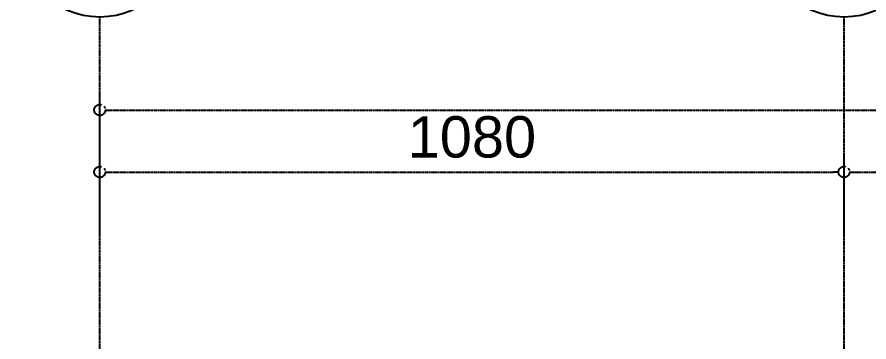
# Model space of a CAD drawing. Header units: millimetres. Extents: x -18489 to 17339, y -1599 to 10961.
# Drawn here: x -17398 to -16162, y 8791 to 9262 of the extents above; entities that cross this region are included whole.
import ezdxf
from ezdxf.enums import TextEntityAlignment as Align

# ---------------------------------------------------------------- set-up
doc = ezdxf.new("R2010")
doc.units = ezdxf.units.MM
doc.linetypes.add('X-CUB3-L10$0$COL-CEN-LIN', pattern=[3.25, 2.5, -0.25, 0.25, -0.25])
for name, color, linetype in [('X-CUB3-L10$0$0-MC', 8, 'Continuous'), ('X-CUB3-L10$0$0-NC', 8, 'Continuous'), ('X-CUB3-L10$0$CCL', 8, 'X-CUB3-L10$0$COL-CEN-LIN')]:
    doc.layers.add(name, color=color, linetype=linetype)
doc.styles.add('X-CUB3-L10$0$COL-NUM', font='romanc')
doc.styles.add('X-CUB3-L10$0$DIM', font='', dxfattribs={"width": 0.8})
doc.styles.add('X-CUB3-L10$0$Gen-Text', font='arial.ttf', dxfattribs={"height": 2.5})
doc.styles.get('X-CUB3-L10$0$DIM').set_extended_font_data('MingLiU')
doc.dimstyles.new('X-CUB3-L10$0$CIRL', dxfattribs={"dimtxt": 50, "dimasz": 25, "dimexe": 16, "dimexo": 0, "dimgap": 6, "dimtad": 1, "dimdsep": 46, "dimtxsty": 'X-CUB3-L10$0$DIM', "dimblk": 'X-CUB3-L10$0$_DotBlank', "dimcen": 10, "dimdle": 16, "dimclrd": 256, "dimclre": 256, "dimclrt": 6, "dimadec": 0, "dimazin": 0, "dimtfac": 1, "dimtix": 1, "dimtmove": 2, "dimatfit": 3, "dimldrblk": 'X-CUB3-L10$0$ARROW', "dimfxl": 1, "dimtolj": 1, "dimtzin": 0, "dimarcsym": 0})

# ---------------------------------------------------------------- blocks, each defined once
blk = doc.blocks.new('X-CUB3-L10$0$cn-y')
at = {"layer": 'X-CUB3-L10$0$0-MC'}
blk.add_circle((-50, 0), 50, dxfattribs=at)
at = {"layer": 'X-CUB3-L10$0$0-NC', "style": 'X-CUB3-L10$0$COL-NUM'}
blk.add_attdef('GRID-Y', text='', height=50, dxfattribs=at).set_placement((-50, 0), align=Align.MIDDLE_CENTER)
blk = doc.blocks.new('X-CUB3-L10$0$_DotBlank')
at = {"color": 0, "linetype": 'ByBlock', "lineweight": -2}
blk.add_line((-0.5, 0), (-1, 0), dxfattribs=at)
blk.add_circle((0, 0), 0.5, dxfattribs=at)
blk = doc.blocks.new('*D572')
at = {"layer": 'DefPoints', "color": 0, "transparency": 16777216}
for p in [(0, 9847.5), (-4440, 9757.5), (0, 9757.5)]:
    blk.add_point(p, dxfattribs=at)
at = {"layer": 'X-CUB3-L10$0$CCL', "lineweight": -2}
for p, q in [((-4440, 9757.5), (-4440, 9867.5)), ((0, 9757.5), (0, 9867.5)), ((-4424, 9847.5), (-16, 9847.5))]:
    blk.add_line(p, q, dxfattribs=at)
at = {"layer": 'X-CUB3-L10$0$CCL', "lineweight": -2, "xscale": 16, "yscale": 16, "zscale": 16, "rotation": 180}
blk.add_blockref('X-CUB3-L10$0$_DotBlank', (-4440, 9847.5), dxfattribs=at)
at = {"layer": 'X-CUB3-L10$0$CCL', "lineweight": -2, "xscale": 16, "yscale": 16, "zscale": 16}
blk.add_blockref('X-CUB3-L10$0$_DotBlank', (0, 9847.5), dxfattribs=at)
at = {"layer": 'X-CUB3-L10$0$CCL', "color": 6, "insert": (-2220, 9898.1), "char_height": 2.5, "attachment_point": 5, "style": 'X-CUB3-L10$0$Gen-Text'}
blk.add_mtext('\\A1;{\\H24x;4440}', dxfattribs=at)
blk = doc.blocks.new('X-CUB3-L10$0$ARROW')
at = {"color": 3}
blk.add_solid([(0, 0), (-2.4, -0.4), (-2.4, 0.4)], dxfattribs=at)
blk = doc.blocks.new('*D573')
at = {"layer": 'DefPoints', "color": 0, "transparency": 16777216}
for p in [(-3360, 9757.5), (-4440, 9667.5), (-3360, 9667.5)]:
    blk.add_point(p, dxfattribs=at)
at = {"layer": 'X-CUB3-L10$0$CCL', "lineweight": -2}
for p, q in [((-4440, 9667.5), (-4440, 9777.5)), ((-3360, 9667.5), (-3360, 9777.5)), ((-4424, 9757.5), (-3376, 9757.5))]:
    blk.add_line(p, q, dxfattribs=at)
at = {"layer": 'X-CUB3-L10$0$CCL', "lineweight": -2, "xscale": 16, "yscale": 16, "zscale": 16, "rotation": 180}
blk.add_blockref('X-CUB3-L10$0$_DotBlank', (-4440, 9757.5), dxfattribs=at)
at = {"layer": 'X-CUB3-L10$0$CCL', "lineweight": -2, "xscale": 16, "yscale": 16, "zscale": 16}
blk.add_blockref('X-CUB3-L10$0$_DotBlank', (-3360, 9757.5), dxfattribs=at)
at = {"layer": 'X-CUB3-L10$0$CCL', "color": 6, "insert": (-3900, 9808.1), "char_height": 2.5, "attachment_point": 5, "style": 'X-CUB3-L10$0$Gen-Text'}
blk.add_mtext('\\A1;{\\H24x;1080}', dxfattribs=at)
blk = doc.blocks.new('*D574')
at = {"layer": 'DefPoints', "color": 0, "transparency": 16777216}
for p in [(-2280, 9757.5), (-3360, 9667.5), (-2280, 9667.5)]:
    blk.add_point(p, dxfattribs=at)
at = {"layer": 'X-CUB3-L10$0$CCL', "lineweight": -2}
for p, q in [((-3360, 9667.5), (-3360, 9777.5)), ((-2280, 9667.5), (-2280, 9777.5)), ((-3344, 9757.5), (-2296, 9757.5))]:
    blk.add_line(p, q, dxfattribs=at)
at = {"layer": 'X-CUB3-L10$0$CCL', "lineweight": -2, "xscale": 16, "yscale": 16, "zscale": 16, "rotation": 180}
blk.add_blockref('X-CUB3-L10$0$_DotBlank', (-3360, 9757.5), dxfattribs=at)
at = {"layer": 'X-CUB3-L10$0$CCL', "lineweight": -2, "xscale": 16, "yscale": 16, "zscale": 16}
blk.add_blockref('X-CUB3-L10$0$_DotBlank', (-2280, 9757.5), dxfattribs=at)
at = {"layer": 'X-CUB3-L10$0$CCL', "color": 6, "insert": (-2820, 9808.1), "char_height": 2.5, "attachment_point": 5, "style": 'X-CUB3-L10$0$Gen-Text'}
blk.add_mtext('\\A1;{\\H24x;1080}', dxfattribs=at)
blk = doc.blocks.new('X-CUB3-L10$0$CUB3-10')
at = {"layer": 'X-CUB3-L10$0$CCL'}
for p, q in [((-4440, 0), (-4440, 9982.459)), ((-3360, 0), (-3360, 9982.459))]:
    blk.add_line(p, q, dxfattribs=at)
ref = blk.add_blockref('X-CUB3-L10$0$cn-y', (-4320, 10102.459), dxfattribs=dict(at, xscale=2.399999999999997, yscale=2.399999999999997, zscale=2.399999999999997))
ref.add_attrib('GRID-Y', 'C1', dxfattribs={"layer": 'X-CUB3-L10$0$0-NC', "height": 80, "style": 'X-CUB3-L10$0$COL-NUM'}).set_placement((-4440, 10102.459), align=Align.MIDDLE_CENTER)
ref = blk.add_blockref('X-CUB3-L10$0$cn-y', (-3240, 10102.459), dxfattribs=dict(at, xscale=2.399999999999997, yscale=2.399999999999997, zscale=2.399999999999997))
ref.add_attrib('GRID-Y', 'C2', dxfattribs={"layer": 'X-CUB3-L10$0$0-NC', "height": 80, "style": 'X-CUB3-L10$0$COL-NUM'}).set_placement((-3360, 10102.459), align=Align.MIDDLE_CENTER)
for base, p1, p2, picture, middle in [((0, 9847.459), (-4440, 9757.459), (0, 9757.459), '*D572', (-2220, 9898.093)), ((-3360, 9757.459), (-4440, 9667.459), (-3360, 9667.459), '*D573', (-3900, 9808.093)), ((-2280, 9757.459), (-3360, 9667.459), (-2280, 9667.459), '*D574', (-2820, 9808.093))]:
    dim = blk.add_linear_dim(base=base, p1=p1, p2=p2, text='{\\H24x;<>}', dimstyle='X-CUB3-L10$0$CIRL', override={"dimtxt": 60, "dimasz": 16, "dimexe": 20, "dimgap": 20, "dimtxsty": 'X-CUB3-L10$0$Gen-Text'}, dxfattribs=at)
    dim.commit()
    dim.dimension.update_dxf_attribs({"geometry": picture, "text_midpoint": middle})
blk = doc.blocks.new('X-CUB3-L10')
at = {"layer": 'X-CUB3-L10$0$CCL'}
blk.add_blockref('X-CUB3-L10$0$CUB3-10', (-12838.1, -720), dxfattribs=at)

msp = doc.modelspace()

# ---------------------------------------------------------------- block references
msp.add_blockref('X-CUB3-L10', (0, 0))

doc.saveas('drawing.dxf')
